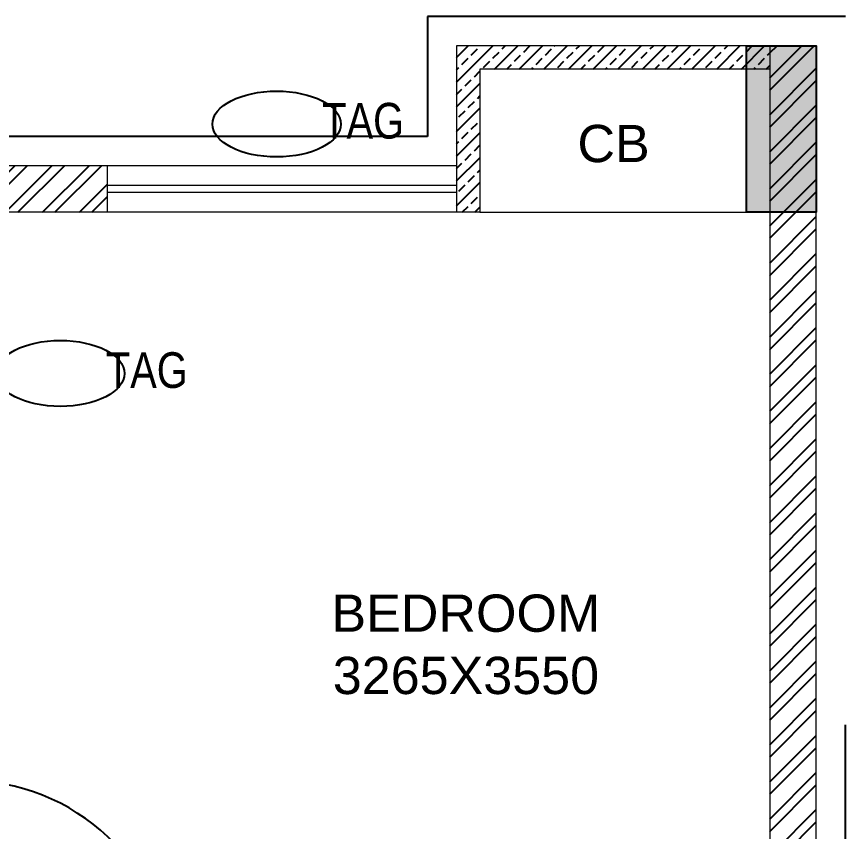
# Model space of a CAD drawing. Header units: millimetres. Extents: x 1255966 to 1543449, y 318653 to 465396.
# Drawn here: x 1386596 to 1390156, y 401776 to 405274 of the extents above; entities that cross this region are included whole.
import ezdxf
from ezdxf.enums import TextEntityAlignment as Align

# ---------------------------------------------------------------- set-up
doc = ezdxf.new("R2010")
doc.units = ezdxf.units.MM
doc.header["$LTSCALE"] = 500
doc.header["$MEASUREMENT"] = 0
doc.linetypes.add('HIDDEN', pattern=[0.375, 0.25, -0.125])
for name, color, linetype in [('AHC-A-FURNITURE', 2, 'Continuous'), ('DOOR', 8, 'Continuous'), ('TEXT-RM NAME', 6, 'Continuous'), ('TOWER AREA COLUMN.', 6, 'Continuous')]:
    doc.layers.add(name, color=color, linetype=linetype)
for name, color, linetype, lineweight in [('FUR', 35, 'Continuous', 13), ('TOWER COL HATCH', 253, 'Continuous', 20), ('Wall', 2, 'Continuous', 15), ('WIN', 144, 'Continuous', 15)]:
    doc.layers.add(name, color=color, linetype=linetype, lineweight=lineweight)
doc.layers.add('PROJECTION', color=7, linetype='HIDDEN', true_color=0xff4000)
doc.styles.get("Standard").update_dxf_attribs({"font": 'arial.ttf'})
pattern_1 = [(45, (1157523.66, 723982.81), (-79.549513, 79.549513), []), (45, (1157576.69, 723982.81), (-79.549513, 79.549513), [])]

# ---------------------------------------------------------------- blocks, each defined once
blk = doc.blocks.new('A$C5C3D30A1')
at = {"ltscale": 75}
for p, q in [((0, 0), (3.43, 0)), ((0, -7.72), (0, 0)), ((3.43, 0), (3.43, -5.15)), ((62.62, 0), (62.62, -5.15)), ((66.05, 0), (62.62, 0)), ((66.05, -7.72), (66.05, 0)), ((2.57, -5.15), (2.57, -7.72)), ((3.43, -5.15), (2.57, -5.15)), ((62.62, -5.15), (63.48, -5.15)), ((63.48, -5.15), (63.48, -7.72)), ((2.57, -7.72), (0, -7.72)), ((2.57, -7.72), (5.15, -7.72)), ((2.57, -61.73), (2.57, -7.72)), ((5.15, -7.72), (5.15, -61.73)), ((63.48, -7.72), (66.05, -7.72)), ((2.57, -61.73), (5.15, -61.73))]:
    blk.add_line(p, q, dxfattribs=at)
blk.add_arc((4.49, -2.69), 59.04, 270.6428, 357.6126, dxfattribs=at)

msp = doc.modelspace()

# ---------------------------------------------------------------- hatches: boundary and pattern name
at = {"layer": 'AHC-A-FURNITURE', "ltscale": 50, "true_color": 0x5b5b5b}
h = msp.add_hatch(dxfattribs=at)
h.set_pattern_fill('ANSI33', color=251, scale=300)
h.set_pattern_definition([(45, (1157523.66, 723982.806), (-53.033009, 53.033009), []), (45, (1157576.69, 723982.806), (-53.033009, 53.033009), [37.5, -18.75])])
h.paths.add_polyline_path([(1388485.7, 405148.9), (1389830.6, 405148.9), (1389830.6, 405048.9), (1388585.7, 405048.9), (1388585.7, 404433.9), (1388485.7, 404433.9)])
h = msp.add_hatch(dxfattribs=at)
h.set_pattern_fill('ANSI32', color=251, scale=300)
h.set_pattern_definition(pattern_1)
h.paths.add_polyline_path([(1389830.6, 405148.9), (1390030.6, 405148.9), (1390030.6, 400883.9), (1389830.6, 400883.9)])
h = msp.add_hatch(dxfattribs=at)
h.set_pattern_fill('ANSI32', color=251, scale=300)
h.set_pattern_definition(pattern_1)
h.paths.add_polyline_path([(1385963.1, 404633.9), (1386985.7, 404633.9), (1386985.7, 404433.9), (1385963.1, 404433.9)])
at = {"layer": 'TOWER COL HATCH'}
h = msp.add_hatch(color=253, dxfattribs=at)
h.dxf.hatch_style = 1
h.paths.add_polyline_path([(1389730.6, 405148.9), (1390030.6, 405148.9), (1390030.6, 404433.9), (1389730.6, 404433.9)])

# ---------------------------------------------------------------- linework, layer by layer
at = {"linetype": 'Continuous'}
for centre in [(1387712.9, 404812.7), (1386783.9, 403742.4)]:
    msp.add_ellipse(centre, major_axis=(-275.7, 0), ratio=0.512885, dxfattribs=at)
at = {"layer": 'FUR'}
msp.add_line((1388585.7, 404433.9), (1389830.6, 404433.9), dxfattribs=at)
at = {"layer": 'PROJECTION', "ltscale": 50}
for p, q in [((1390155.6, 405273.9), (1388360.7, 405273.9)), ((1388360.7, 405273.9), (1388360.7, 404758.9)), ((1390155.6, 395983.9), (1390155.6, 405273.9)), ((1388360.7, 404758.9), (1385410.6, 404758.9))]:
    msp.add_line(p, q, dxfattribs=at)
at = {"layer": 'TOWER AREA COLUMN.'}
msp.add_lwpolyline([(1389730.6, 405148.9), (1390030.6, 405148.9), (1390030.6, 404433.9), (1389730.6, 404433.9)], close=True, dxfattribs=at)
at = {"layer": 'Wall'}
for p, q in [((1390030.6, 405148.9), (1388485.7, 405148.9)), ((1388485.7, 405148.9), (1388485.7, 404433.9)), ((1389830.6, 405148.9), (1389830.6, 400883.9)), ((1390030.6, 396108.9), (1390030.6, 405148.9)), ((1389830.6, 405048.9), (1388585.7, 405048.9)), ((1388585.7, 405048.9), (1388585.7, 404433.9)), ((1386985.7, 404633.9), (1385963.1, 404633.9)), ((1386985.7, 404633.9), (1386985.7, 404433.9)), ((1386985.7, 404433.9), (1385963.1, 404433.9)), ((1388585.7, 404433.9), (1388485.7, 404433.9))]:
    msp.add_line(p, q, dxfattribs=at)
at = {"layer": 'WIN'}
for p, q in [((1388485.7, 404633.9), (1386985.7, 404633.9)), ((1388485.7, 404548.9), (1386985.7, 404548.9)), ((1388485.7, 404518.9), (1386985.7, 404518.9)), ((1388485.7, 404433.9), (1386985.7, 404433.9))]:
    msp.add_line(p, q, dxfattribs=at)

# ---------------------------------------------------------------- block references
at = {"layer": 'DOOR', "color": 7, "xscale": 15.13102718445565, "yscale": 15.13102718445565, "zscale": 15.13102726046054, "rotation": 89.99988813672516}
msp.add_blockref('A$C5C3D30A1', (1386335.6, 401034.4), dxfattribs=at)

# ---------------------------------------------------------------- texts
at = {"width": 0.8}
for p in [(1388084.5, 404826.8), (1387155.5, 403756.5)]:
    msp.add_attdef('TAG', text='', height=153.1, dxfattribs=at).set_placement(p, align=Align.MIDDLE_CENTER)
at = {"layer": 'TEXT-RM NAME'}
for s, p in [('CB', (1389004.7, 404649.1)), ('BEDROOM', (1387948.1, 402633.3)), ('3265X3550', (1387954.2, 402366))]:
    msp.add_text(s, height=160, dxfattribs=at).set_placement(p)

doc.saveas('drawing.dxf')
